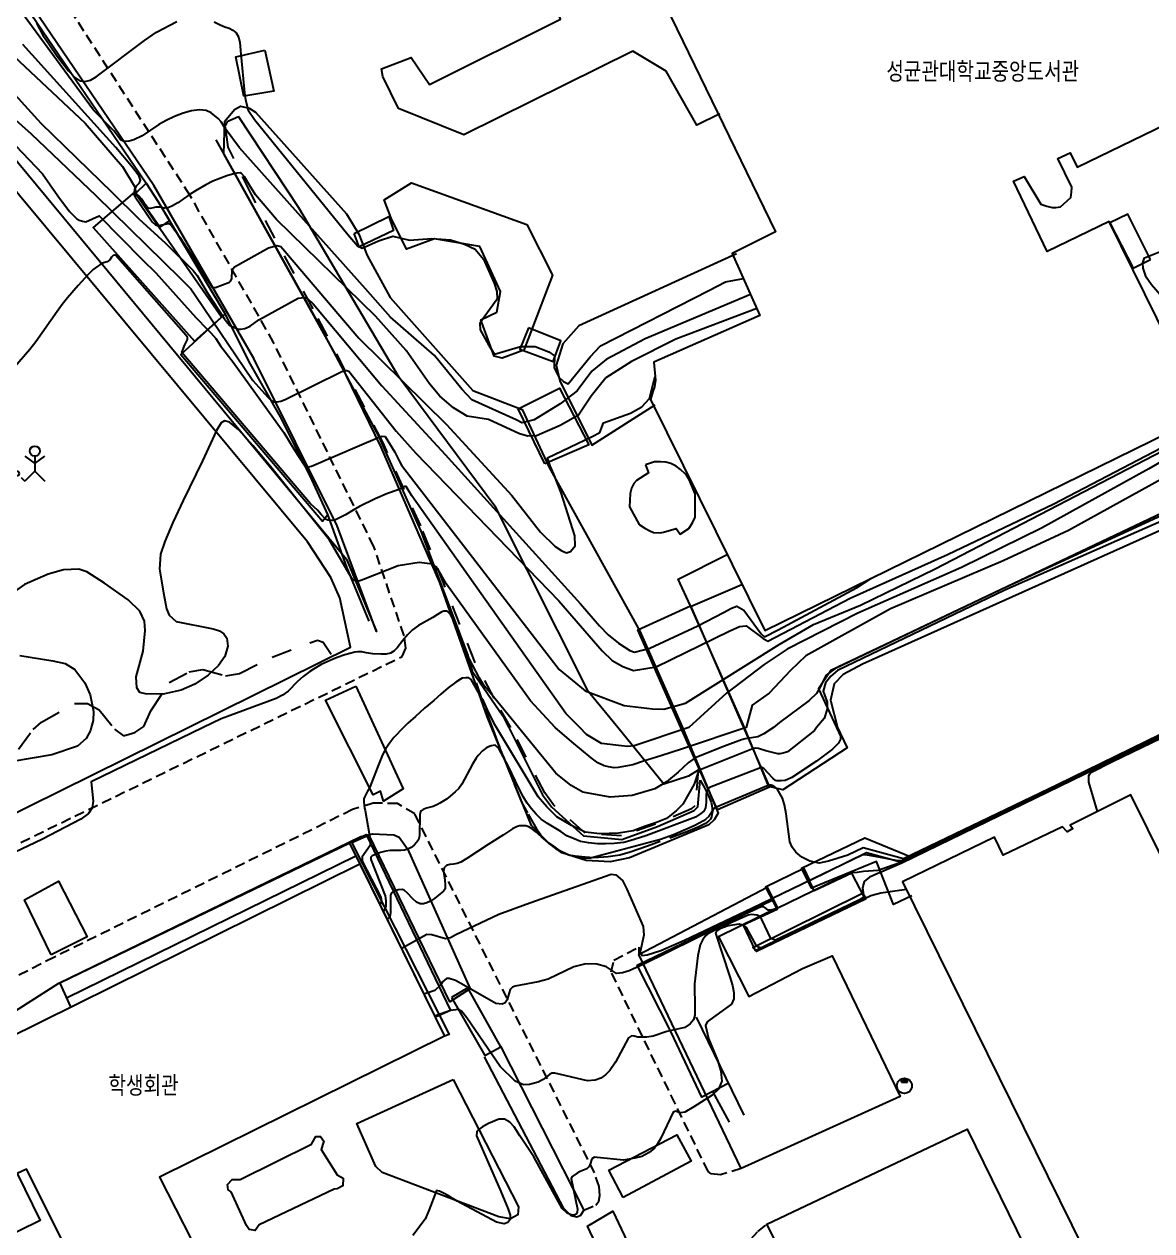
# Model space of a CAD drawing. Header units: feet. Extents: x 197796 to 199821, y 552499 to 555392.
# Drawn here: x 199391.4 to 199503.9, y 554198.2 to 554318.5 of the extents above; entities that cross this region are included whole.
import ezdxf

# ---------------------------------------------------------------- set-up
doc = ezdxf.new("R2010")
doc.units = ezdxf.units.FT
doc.header["$MEASUREMENT"] = 0
for name, pattern in [('ANYANG11', [1.5, 1, -0.5]), ('ANYANG3', [3, 2, -1]), ('ANYANG6', [4, 2, -2])]:
    doc.linetypes.add(name, pattern=pattern)
for name, color, linetype in [('AAA008', 7, 'CONTINUOUS'), ('AB130', 7, 'CONTINUOUS'), ('ABB001', 7, 'CONTINUOUS'), ('ADA085', 1, 'CONTINUOUS'), ('AE002', 1, 'ANYANG11'), ('AE130', 42, 'CONTINUOUS'), ('AE150', 7, 'CONTINUOUS'), ('AE300', 7, 'CONTINUOUS'), ('AZ070', 7, 'CONTINUOUS'), ('AZ071', 7, 'ANYANG6'), ('AZ080', 1, 'CONTINUOUS'), ('AZ0801', 7, 'CONTINUOUS'), ('AZ0803', 7, 'CONTINUOUS'), ('AZ081', 1, 'ANYANG3'), ('CAA001', 7, 'CONTINUOUS'), ('CAA002', 30, 'CONTINUOUS'), ('DZ001', 7, 'ANYANG6'), ('ZC002', 7, 'CONTINUOUS')]:
    doc.layers.add(name, color=color, linetype=linetype)
doc.styles.add('NGSW', font='ROMANS.shx', dxfattribs={"bigfont": 'NGSW.shx'})

# ---------------------------------------------------------------- blocks, each defined once
blk = doc.blocks.new('AE300')
at = {"layer": 'AE300'}
for points in [[(-0.3, 0.35), (-0.3, 0.55)], [(-0.3, 0.55), (0.3, 0.55)], [(-0.3, 0.35), (0.3, 0.35)], [(0.3, 0.35), (0.3, 0.55)]]:
    blk.add_lwpolyline(points, dxfattribs=at)
blk.add_circle((0, 0), 0.75, dxfattribs=at)
blk = doc.blocks.new('ABB001')
at = {"layer": 'ABB001'}
for points in [[(0, 0), (0, -1.5)], [(-1, 0), (0, -0.75), (1, 0)], [(-1.35, -2.15), (-1, -2.5)], [(0, -1.5), (-1, -2.5)], [(0, -1.5), (1, -2.5)]]:
    blk.add_lwpolyline(points, dxfattribs=at)
for centre, radius in [((0, 0.5), 0.5), ((-1.82, -1.75), 0.25)]:
    blk.add_circle(centre, radius, dxfattribs=at)

msp = doc.modelspace()

# ---------------------------------------------------------------- linework, layer by layer
at = {"layer": 'AAA008', "color": 255}
for points in [[(199451.33, 554328.77), (199466.36, 554297.83), (199462.03, 554295.66), (199464.8, 554289.5), (199454.23, 554284.85), (199454.39, 554283.05), (199454.27, 554282.36), (199454.13, 554281.9), (199453.88, 554281.1), (199465.27, 554258.07), (199509.13, 554279.57), (199499.61, 554298.86), (199493.44, 554295.88), (199490.07, 554302.89), (199491.13, 554303.34), (199492.8, 554300.58), (199493.4, 554300.38), (199493.95, 554300.26), (199494.31, 554300.27), (199494.75, 554300.31), (199495.8, 554301.25), (199495.85, 554301.79), (199495.89, 554302.28), (199494.5, 554305.15), (199495.72, 554305.72), (199496.42, 554304.28), (199521.77, 554316.57)], [(199505.17, 554234.83), (199501.78, 554241.7), (199495.73, 554238.67), (199495.99, 554238.33), (199495.43, 554238.01), (199494.98, 554238.5), (199489.05, 554235.67), (199488.18, 554237.45), (199479.02, 554233.02), (199510.36, 554169.46)], [(199424.9, 554234.81), (199433.33, 554217.61), (199404.94, 554203.57), (199409.74, 554194.13), (199399.36, 554189.03), (199391.66, 554204.36), (199390.73, 554203.92), (199393.04, 554199.24), (199386.57, 554196.08), (199378.97, 554212.08), (199424.9, 554234.81)]]:
    msp.add_lwpolyline(points, dxfattribs=at)
at = {"layer": 'AB130', "color": 255}
msp.add_lwpolyline([(199402.45, 554301.8), (199398.3, 554298.28), (199408.41, 554286.93), (199411.1, 554289.32)], close=True, dxfattribs=at)
at = {"layer": 'ADA085', "color": 255}
for points in [[(199460.8, 554309.6), (199458.51, 554308.46), (199455.46, 554313.84), (199452.11, 554315.84), (199435.28, 554307.49), (199428.77, 554310.13), (199427.2, 554313.32), (199427.07, 554314.1), (199430.01, 554315.23), (199431.86, 554312.52), (199444.92, 554319.04), (199443.38, 554323.21), (199444, 554323.68), (199451.03, 554323.57), (199453.36, 554324.61)], [(199383.84, 554313.16), (199423.57, 554265.19), (199426.55, 554257.97), (199422.66, 554268.52), (199414.35, 554285.19), (199404.38, 554302.46), (199391.29, 554321.7), (199385.07, 554324.28)], [(199462.45, 554295.65), (199446.73, 554288.46), (199445.14, 554286.67), (199444.48, 554284.55), (199444.84, 554282.99), (199448.04, 554276.56), (199454.34, 554280.58)], [(199472.48, 554248.52), (199473.5, 554246.39), (199467.08, 554242.2), (199465.69, 554242.51), (199463.13, 554248.7), (199457.86, 554260.52), (199456.64, 554263.2), (199461.52, 554265.65)], [(199479.95, 554231.62), (199478.13, 554230.75), (199476.41, 554235.04), (199469.94, 554232.37), (199468.94, 554234.36), (199475.25, 554237.4), (199479.79, 554235.54), (199506.18, 554248.45)], [(199389.36, 554219.38), (199394.89, 554222.89), (199425.01, 554237.52), (199426.17, 554237.81), (199428.31, 554237.69), (199428.81, 554237.47), (199429.65, 554236.3), (199435.89, 554222.35), (199433.89, 554221.06), (199425.83, 554237.66), (199424.09, 554236.91), (199433.81, 554217.79), (199433.34, 554217.62)], [(199438.92, 554216.62), (199447.25, 554200.28), (199446.88, 554199.7), (199446.53, 554199.56), (199445.99, 554199.72), (199445.24, 554200.44), (199437.34, 554215.56)]]:
    msp.add_lwpolyline(points, dxfattribs=at)
for points in [[(199364.61, 554264.2), (199372.27, 554246.36), (199375.23, 554236.21), (199376.97, 554234.31), (199377.16, 554233.94), (199378.22, 554233.96), (199379.01, 554234.16), (199423.98, 554256.42), (199422.9, 554261.34), (199422.01, 554263.37), (199419.7, 554266.91), (199380.6, 554313.88), (199350.35, 554295.66)], [(199422.94, 554284.76), (199411.36, 554305.61), (199411.46, 554308.86), (199412.4, 554310.02), (199413.01, 554310.35), (199413.88, 554310.17), (199414.49, 554309.76), (199423.59, 554299.64), (199424.79, 554297.61), (199425.65, 554295.47), (199427.94, 554291.27), (199436.18, 554282.02), (199441.1, 554280.11), (199443.76, 554274.39), (199452.81, 554258), (199457.04, 554248.46), (199460.63, 554239.85), (199460.25, 554239.19), (199459.71, 554238.71), (199451.79, 554235.4), (199449.86, 554235), (199447.48, 554235.15), (199445.06, 554235.89), (199443.79, 554236.85), (199442.02, 554238.64), (199437.61, 554249.51), (199432.88, 554262.87), (199427.02, 554276.36)], [(199441.56, 554298.57), (199444.12, 554293.5), (199441.26, 554286.02), (199439.09, 554285.22), (199438.29, 554285.45), (199436.96, 554289.07), (199438.55, 554289.83), (199438.93, 554291.88), (199436.88, 554296.36), (199432.35, 554297.13), (199429.56, 554296.12), (199428.03, 554299.18), (199427.34, 554301.03), (199430.06, 554302.71)], [(199469.05, 554224.38), (199472, 554225.63), (199478.77, 554211.61), (199462.94, 554204.44), (199452.71, 554225.78), (199465.52, 554232.48), (199466.54, 554230.41), (199460.65, 554227.53), (199463.7, 554221.58)], [(199475.4, 554231.33), (199464.44, 554226.08), (199464.1, 554226.47), (199475.02, 554231.87)], [(199434.21, 554213.31), (199440.73, 554200.61), (199440.65, 554199.8), (199439.93, 554199.42), (199438.77, 554199.6), (199427.12, 554204.02), (199426.51, 554204.63), (199424.61, 554208.9)], [(199475.12, 554179.68), (199465.47, 554198.86), (199485.47, 554208.36), (199494.5, 554189.9)], [(199412.09, 554202.1), (199411.76, 554202.31), (199411.72, 554202.84), (199412.17, 554203.34), (199412.98, 554203.34), (199420.07, 554206.86), (199420.51, 554207.62), (199420.97, 554207.63), (199421.32, 554207.16), (199421.05, 554206.33), (199422.63, 554203.8), (199423.23, 554203.47), (199423.22, 554202.71), (199422.64, 554202.41), (199422.34, 554202.37), (199414.87, 554198.8), (199414.47, 554198.24), (199413.86, 554198.34), (199413.59, 554198.74)]]:
    msp.add_lwpolyline(points, close=True, dxfattribs=at)
at = {"layer": 'AE002', "color": 255}
for points in [[(199333.86, 554274.94), (199337.44, 554272.21), (199338.41, 554270.82), (199342.18, 554264.22), (199343.69, 554260.05), (199345.7, 554250.7), (199349.76, 554225.85), (199351.85, 554215.28), (199353.99, 554210.95), (199356.11, 554208.8), (199359.65, 554209.01), (199360.76, 554209.5), (199361.9, 554210.43), (199373.62, 554225.31), (199376.28, 554229.7), (199429.11, 554255.47), (199429.48, 554256.32), (199429.32, 554257.55), (199426.29, 554266.46), (199416.31, 554286.8), (199407.97, 554301.48), (199394.52, 554322.29)], [(199447.25, 554200.28), (199448.44, 554200.77), (199448.72, 554201.17), (199448.84, 554201.74), (199448.76, 554202.62), (199448.31, 554203.98), (199430.38, 554239.79), (199428.66, 554240.82), (199426.25, 554240.86), (199424.16, 554240.21), (199394.46, 554225.51), (199382.34, 554219.32), (199377.58, 554215.69), (199373.98, 554211.15), (199373.69, 554210.05), (199374.26, 554207.97)], [(199462.94, 554204.44), (199460.87, 554203.78), (199459.95, 554203.89), (199459.64, 554204.11), (199449.96, 554224.03), (199450.23, 554225.19), (199452.72, 554226.49), (199452.71, 554225.78)], [(199475.12, 554179.68), (199473.6, 554179.15), (199472.53, 554179.18), (199472.11, 554179.44), (199463.62, 554196.48), (199463.88, 554197.38), (199464.6, 554198.14), (199465.47, 554198.86)]]:
    msp.add_lwpolyline(points, dxfattribs=at)
at = {"layer": 'AE130', "color": 255}
for points in [[(199415.43, 554315.94), (199416.33, 554311.87), (199413.34, 554311.37), (199412.54, 554315.27)], [(199424.52, 554252.51), (199429.22, 554242.27), (199427.28, 554241.06), (199426.95, 554242.04), (199426.22, 554241.7), (199421.49, 554251.14)], [(199394.12, 554225.73), (199391.47, 554231.21), (199394.86, 554233.07), (199397.73, 554227.52)], [(199451.17, 554201.52), (199449.73, 554204.27), (199456.5, 554207.78), (199457.94, 554205.14)], [(199455.02, 554189.84), (199452.4, 554188.53), (199447.6, 554198.66), (199450.12, 554200.17)]]:
    msp.add_lwpolyline(points, close=True, dxfattribs=at)
at = {"layer": 'AE150', "color": 255}
for points in [[(199404.95, 554298.29), (199402.58, 554301.69), (199403.59, 554302.67), (199404.78, 554300.9), (199405.93, 554298.96)], [(199424.33, 554297.67), (199427.78, 554299.35), (199428.27, 554297.96), (199424.84, 554296.33)], [(199503.73, 554295.06), (199501.47, 554299.6), (199499.69, 554298.73), (199502, 554294.21)], [(199441.72, 554288.26), (199440.86, 554286.12), (199444.17, 554284.91), (199444.93, 554286.95)], [(199443.34, 554274.71), (199440.7, 554280.19), (199444.82, 554282.23), (199447.75, 554276.58)], [(199456.92, 554248.39), (199452.61, 554258.14), (199457.86, 554260.52), (199463.15, 554248.39), (199465.74, 554242.45), (199460.55, 554240.19)], [(199423.86, 554236.95), (199425.54, 554237.72), (199433.93, 554220.17), (199432.46, 554219.52)], [(199475.21, 554231.46), (199473.97, 554233.89), (199470.21, 554232.11), (199469.18, 554234.33), (199465.36, 554232.47), (199466.5, 554230.24), (199463.13, 554228.68), (199464.33, 554226.16)], [(199434.05, 554221.47), (199437.38, 554215.68), (199438.96, 554216.55), (199435.68, 554222.45)]]:
    msp.add_lwpolyline(points, close=True, dxfattribs=at)
at = {"layer": 'AZ070', "color": 255}
msp.add_lwpolyline([(199458.65, 554244.14), (199457.66, 554243.55), (199455.2, 554242.76), (199450.63, 554248.39), (199447.72, 554251.97), (199438.46, 554270.34), (199428.82, 554283.31), (199418.82, 554300.22), (199412.8, 554309.34)], dxfattribs=at)
at = {"layer": 'AZ071', "color": 255}
msp.add_lwpolyline([(199458.65, 554244.14), (199458.31, 554240.6), (199457.99, 554240.28), (199454.37, 554238.76), (199451.01, 554237.59), (199447.36, 554237.86), (199444.22, 554240.68), (199443.34, 554241.88), (199439.96, 554248.39), (199438.29, 554251.32), (199436.36, 554254.95), (199430.99, 554268.5), (199427.22, 554276.79), (199420.25, 554290.16), (199414.09, 554301.54), (199411.76, 554306.29), (199411.49, 554308.34), (199411.73, 554308.87), (199412.8, 554309.34)], dxfattribs=at)
at = {"layer": 'AZ080', "color": 255}
msp.add_lwpolyline([(199410.54, 554307), (199420.9, 554288.44), (199426.79, 554277.39), (199431, 554267.97), (199435.64, 554255.69), (199436.12, 554254.03), (199439.15, 554249.57), (199439.75, 554248.39), (199443.13, 554241.69), (199444.02, 554240.48), (199447.22, 554237.6), (199451.04, 554237.23), (199454.6, 554238.52), (199458.25, 554240.13), (199458.59, 554240.49), (199458.83, 554243.14)], dxfattribs=at)
at = {"layer": 'AZ0801', "color": 255}
for points in [[(199387.91, 554319.42), (199391.07, 554321.14), (199403.59, 554302.67), (199402.58, 554301.69), (199404.95, 554298.29)], [(199404.78, 554300.9), (199411.4, 554289.75), (199413.85, 554284.88), (199416.97, 554279.37), (199420.11, 554273.07), (199421.67, 554269.65), (199423.57, 554264.4), (199425.8, 554259.02)], [(199411.46, 554289.63), (199407.07, 554285.6), (199421.19, 554268.97), (199421.68, 554269.62)], [(199453.38, 554274.59), (199453.67, 554273.81), (199452.49, 554273.04), (199452.21, 554272.73), (199452, 554272.26), (199451.87, 554271.75), (199451.78, 554270.41), (199452.77, 554268.65), (199453.32, 554268.29), (199453.81, 554268.02), (199454.19, 554267.85), (199454.85, 554267.82), (199455.19, 554267.89), (199456.46, 554268.24), (199456.84, 554267.67), (199457.72, 554268.24), (199458.08, 554268.8), (199458.33, 554269.38), (199458.35, 554271.7), (199457.74, 554273.15), (199457.52, 554273.49), (199457.37, 554273.67), (199456.89, 554274.14), (199456.43, 554274.47), (199455.9, 554274.72), (199455.43, 554274.85), (199454.89, 554274.88), (199454.3, 554274.88), (199453.38, 554274.59)], [(199508.99, 554266.21), (199506.26, 554270.43), (199471.86, 554254.09), (199470.62, 554252.27), (199472.43, 554248.39), (199472.85, 554247.48)], [(199457.88, 554260.47), (199463, 554262.66)], [(199469.18, 554234.33), (199469.73, 554233.15), (199475.41, 554235.95), (199478.8, 554234.99), (199503.52, 554246.87), (199506.58, 554248.39), (199524.36, 554257.13), (199529.43, 554259.6), (199537.8, 554263.15)], [(199461.69, 554212.94), (199458.99, 554211.54), (199455.93, 554218.02), (199452.56, 554224.69), (199466.01, 554231.2)], [(199463.24, 554209.75), (199458.48, 554219.51)], [(199461.76, 554209.04), (199460.09, 554212.11)]]:
    msp.add_lwpolyline(points, dxfattribs=at)
at = {"layer": 'AZ0803', "color": 255}
for points in [[(199423.9, 554236.87), (199394.99, 554222.92), (199396.05, 554220.54)], [(199395.65, 554221.45), (199424.52, 554235.62)]]:
    msp.add_lwpolyline(points, dxfattribs=at)
at = {"layer": 'AZ081', "color": 255}
msp.add_lwpolyline([(199458.83, 554243.14), (199459.24, 554242.45), (199459.67, 554241.6), (199459.94, 554240.95), (199460.01, 554240.61), (199460.06, 554240), (199460.01, 554239.71), (199459.96, 554239.47), (199459.82, 554239.23), (199459.67, 554239.06), (199459.38, 554238.84), (199458.72, 554238.51), (199457.68, 554238.06), (199453.6, 554236.56), (199451.86, 554235.98), (199450.84, 554235.68), (199449.67, 554235.49), (199448.24, 554235.42), (199447.37, 554235.47), (199446.39, 554235.56), (199445.74, 554235.66), (199445.15, 554235.9), (199444.24, 554236.56), (199443.63, 554236.99), (199442.95, 554237.65), (199442.71, 554238), (199441.66, 554239.88), (199441.08, 554240.9), (199438.74, 554246.77), (199438.14, 554248.39), (199437.18, 554250.97), (199436.12, 554254.03)], dxfattribs=at)
at = {"layer": 'CAA001', "color": 255}
for points, elevation in [([(199390.41, 554315.36), (199397.52, 554308.67), (199401.25, 554304.36), (199402.41, 554302.41), (199402.47, 554302.24), (199402.38, 554301.55), (199402.49, 554301.31), (199404.21, 554298.83), (199404.52, 554298.52), (199404.72, 554298.47), (199404.87, 554298.47), (199405.84, 554298.66), (199406.02, 554298.61), (199406.95, 554297.3), (199410.19, 554292.31), (199410.5, 554292.27), (199411.92, 554292.82), (199412.02, 554292.92), (199412.13, 554293.14), (199412.19, 554294.05), (199412.42, 554294.35), (199415.81, 554296.24), (199416.63, 554296.46), (199417.04, 554296.38), (199424.82, 554287.24), (199433.54, 554278.61), (199440.07, 554271.53), (199442.93, 554267.87), (199444.38, 554266.46), (199445.05, 554266.01), (199445.5, 554265.83), (199445.92, 554265.95), (199446.36, 554266.52), (199446.34, 554267.53), (199444.97, 554271.81), (199444.25, 554273.67), (199443.89, 554274.49), (199443.71, 554274.99), (199443.63, 554275.31), (199448.08, 554277.43), (199448.83, 554277.83), (199449.21, 554278.77), (199451.89, 554279.75), (199453.02, 554280.37), (199453.77, 554281.22), (199454.25, 554283.08), (199454.36, 554283.36)], 70), ([(199508.02, 554274.93), (199495.56, 554268.05), (199489.04, 554265.03), (199477.83, 554260.22), (199469.38, 554255.56), (199467.84, 554254.1), (199465.72, 554251.83), (199464.02, 554250.63), (199463.41, 554248.39), (199457.09, 554246.29), (199454.91, 554245.57), (199453.19, 554245.04), (199452.12, 554244.69), (199450.65, 554244.4), (199450.26, 554244.38), (199449.7, 554244.47), (199449.26, 554244.57), (199448.65, 554244.89), (199447.96, 554245.38), (199446.03, 554246.97), (199444.39, 554248.39), (199441.93, 554251.06), (199433.54, 554262.68), (199433.01, 554263.63), (199432.5, 554264.41), (199432.16, 554264.68), (199430.83, 554264.87), (199428.74, 554264.53), (199425.27, 554263.17), (199424.64, 554262.93), (199424.18, 554263.17), (199421.87, 554267.07), (199415.99, 554274.42), (199414.25, 554276.52), (199412.83, 554278.1), (199411.9, 554278.85), (199411.4, 554278.98), (199411.08, 554278.78), (199410.6, 554278.01), (199409.23, 554274.99), (199407.28, 554271.05), (199406.27, 554268.83), (199405.47, 554266.94), (199405.04, 554265.69), (199404.94, 554264.18), (199405.32, 554261.84), (199405.64, 554260.24), (199405.91, 554259.59), (199406.58, 554258.96), (199410.29, 554258.25), (199410.92, 554258.04), (199411.36, 554257.73), (199411.64, 554257.3), (199411.75, 554256.51), (199411.43, 554255.48), (199410.82, 554254.6), (199409.77, 554253.62), (199408.45, 554252.74), (199407.09, 554252.12), (199405.3, 554251.74), (199403.52, 554251.77), (199402.98, 554251.89), (199402.67, 554252.35), (199402.61, 554253.44), (199403.31, 554256.01), (199403.5, 554258.08), (199403.45, 554259), (199402.98, 554260.01), (199401.79, 554261.12), (199399.44, 554262.8), (199397.69, 554263.94), (199396.9, 554264.2), (199395.35, 554264.11), (199393.82, 554263.71), (199391.46, 554262.65), (199390.46, 554261.98)], 65), ([(199391.01, 554255.59), (199394.29, 554255.05), (199395.52, 554254.77), (199396.48, 554254.19), (199397.48, 554252.87), (199398, 554251.67), (199398.35, 554250), (199398.31, 554249.1), (199398.12, 554248.39), (199398.05, 554248.11), (199397.63, 554247.29), (199396.75, 554246.53), (199394.19, 554245.69), (199390.28, 554245.01)], 65), ([(199429.04, 554226.36), (199431.59, 554227.79), (199432.08, 554227.76), (199433.46, 554227.35), (199433.95, 554227.47), (199434.49, 554227.76), (199438.75, 554229.78), (199441.84, 554230.93), (199449.98, 554233.77), (199450.42, 554233.71), (199451.08, 554233.13), (199451.52, 554232.29), (199453.14, 554228.55), (199453.23, 554227.69), (199452.85, 554226.02), (199453.02, 554225.68), (199453.57, 554225.72), (199454.9, 554226.18), (199457.29, 554227.21), (199463.98, 554230.38), (199475.05, 554235.73), (199475.49, 554235.69), (199476.62, 554235.49), (199478.51, 554235.13), (199478.91, 554235.13), (199479.24, 554235.23), (199506.5, 554248.39)], 60)]:
    msp.add_lwpolyline(points, dxfattribs=dict(at, elevation=elevation))
at = {"layer": 'CAA002', "color": 255}
for points, elevation in [([(199463.86, 554291.58), (199453.37, 554287.17), (199449.46, 554285.1), (199448.03, 554283.95), (199446.57, 554281.99), (199444.89, 554280.67), (199442.28, 554279.08), (199441.06, 554278.77), (199440.5, 554279.09), (199436.06, 554281.07), (199435.08, 554282.14), (199432.34, 554285.51), (199427.97, 554289.31), (199425.46, 554292.16), (199412.89, 554306.2), (199411.49, 554308.14), (199411.07, 554308.81), (199410.77, 554309.12), (199410.08, 554309.71), (199409.58, 554309.94), (199408.91, 554309.99), (199408.13, 554309.9), (199407.29, 554309.68), (199406.43, 554309.35), (199405.61, 554308.95), (199404.86, 554308.52), (199403.2, 554307.4), (199402.37, 554307), (199401.89, 554306.87), (199401.67, 554306.84), (199401.31, 554306.86), (199401.05, 554307.01), (199400.92, 554307.2), (199400.39, 554307.89), (199398.35, 554309.95), (199390.96, 554320)], 72), ([(199392.66, 554318.64), (199393.31, 554317.45), (199393.95, 554316.48), (199394.71, 554315.34), (199395.87, 554313.88), (199396.49, 554313.23), (199397, 554312.89), (199397.5, 554312.81), (199398.04, 554312.97), (199398.62, 554313.29), (199403.43, 554316.92), (199404.63, 554317.75), (199406.67, 554318.81)], 73), ([(199410.39, 554318.76), (199410.97, 554318.49), (199411.46, 554318.28), (199411.89, 554318.13), (199412.25, 554317.94), (199412.56, 554317.67), (199412.8, 554317.27), (199412.95, 554316.71), (199413.04, 554315.54), (199413.41, 554311.68), (199413.52, 554311), (199413.78, 554309.95), (199414.41, 554309.03), (199423.71, 554297.56), (199424.72, 554296.4), (199425.14, 554296.21), (199426.75, 554296.93), (199428.19, 554297.39), (199429.85, 554297), (199432.08, 554297.16), (199433.93, 554297.02), (199435.35, 554296.6), (199436.39, 554296.12), (199437.24, 554295.11), (199438.29, 554292.7), (199438.55, 554291.87), (199438.59, 554291.12), (199437.21, 554289.19), (199436.86, 554288.69), (199436.91, 554288.06), (199437.72, 554286.56), (199438.32, 554285.63), (199440.91, 554286.41), (199442.37, 554286.4), (199443.74, 554285.88), (199444.32, 554285.48), (199444.27, 554284.29), (199444.75, 554283.35), (199445.22, 554282.92), (199445.68, 554282.66), (199447.88, 554285.37), (199448.91, 554286.47), (199459.7, 554291.99), (199461.36, 554292.83), (199463.15, 554293.17)], 73), ([(199464.49, 554290.19), (199456.4, 554287.14), (199451.98, 554284.9), (199449.43, 554283.27), (199447.96, 554281.45), (199446.72, 554279.56), (199444.89, 554278.52), (199442.53, 554277.48), (199441.65, 554277.46), (199440.83, 554277.7), (199437.73, 554279.12), (199435.61, 554279.44), (199434.26, 554280.28), (199432.87, 554281.44), (199431.84, 554282.67), (199429.52, 554285.99), (199426.47, 554289.42), (199416.58, 554299.06), (199414.5, 554301.51), (199413.9, 554302.49), (199413.4, 554303.33), (199413.11, 554303.65), (199412.97, 554303.71), (199412.64, 554303.68), (199412.2, 554303.59), (199411.63, 554303.42), (199410.25, 554302.87), (199409.54, 554302.52), (199408.51, 554301.93), (199407.9, 554301.52), (199406.75, 554300.73), (199406.23, 554300.43), (199405.81, 554300.22), (199405.49, 554300.18), (199405.37, 554300.2), (199405, 554300.29), (199404.57, 554300.29), (199404.3, 554300.23), (199403.99, 554300.16), (199403.83, 554300.19), (199403.72, 554300.25), (199403.5, 554300.55), (199403.14, 554301.12), (199402.88, 554301.41), (199402.65, 554301.59), (199402.59, 554301.72), (199402.56, 554301.87), (199402.55, 554302.18), (199402.63, 554302.42), (199402.67, 554302.45), (199402.95, 554302.73), (199403.02, 554303), (199402.89, 554303.39), (199402.15, 554304.37), (199400.56, 554306.24), (199391.31, 554316.52)], 71), ([(199390.49, 554311.54), (199393.1, 554308.68), (199400.21, 554301.76), (199402.88, 554299.14), (199405.54, 554296.69), (199408.29, 554293.99), (199408.69, 554293.48), (199409.68, 554291.78), (199411.38, 554289.2), (199411.75, 554288.71), (199411.92, 554288.53), (199412.46, 554288.25), (199412.8, 554288.14), (199413, 554288.12), (199413.44, 554288.19), (199413.96, 554288.44), (199414.85, 554289.06), (199418.75, 554291.22), (199419.36, 554291.28), (199419.67, 554291.2), (199420.24, 554290.64), (199427.1, 554282.49), (199433.42, 554275.64), (199446.91, 554260.74), (199448.79, 554258.55), (199449.66, 554257.66), (199450.68, 554256.82), (199451.82, 554256.07), (199452.3, 554255.91), (199453.82, 554256.3), (199458.62, 554258.54), (199461.16, 554259.87), (199461.96, 554260.29), (199462.48, 554260.49), (199463.2, 554260.12), (199464.91, 554257.74), (199465.24, 554257.43), (199466.6, 554258.15), (199474.43, 554262.33), (199475.84, 554263.26)], 69), ([(199389.01, 554310.37), (199392.15, 554307.62), (199398.58, 554301.47), (199407, 554293.22), (199408.04, 554292.16), (199408.48, 554291.53), (199414.24, 554283.02), (199415.74, 554281.36), (199416.01, 554281.09), (199416.28, 554280.89), (199416.67, 554280.87), (199417.04, 554280.94), (199417.45, 554281.1), (199423.11, 554283.92), (199423.57, 554284), (199423.81, 554283.95), (199428.52, 554277.95), (199430.5, 554275.77), (199444.73, 554261.02), (199449.07, 554256.05), (199450.05, 554255.1), (199451.14, 554254.47), (199452.2, 554254.08), (199454.46, 554254.45), (199461.74, 554258), (199462.77, 554258.46), (199463.43, 554258.54), (199465.11, 554257.27), (199465.59, 554257.01), (199473.81, 554261.29), (199483.49, 554265.65), (199494.11, 554270.71), (199505.5, 554276.66)], 68), ([(199388.53, 554308.54), (199393.26, 554303.63), (199394.8, 554301.43), (199395.96, 554299.85), (199396.68, 554299.14), (199396.91, 554299.01), (199397.25, 554298.89), (199397.58, 554298.84), (199398.93, 554299.43), (199403.19, 554295.09), (199404.58, 554293.75), (199408.55, 554289.28), (199409.68, 554288.13), (199410.05, 554287.75), (199410.53, 554287.19), (199411.02, 554286.46), (199412.28, 554284.82), (199417.34, 554277.83), (199418.35, 554276.11), (199419.37, 554274.6), (199419.53, 554274.43), (199419.79, 554274.41), (199420.1, 554274.48), (199424.86, 554276.53), (199426.66, 554277.28), (199427.13, 554277.44), (199427.43, 554277.41), (199428.39, 554275.86), (199428.84, 554275), (199429.07, 554274.57), (199444.79, 554254.2), (199447.38, 554252.07), (199451.27, 554250.61), (199454.09, 554250.25), (199455.21, 554250.22), (199457.37, 554250.82), (199466.73, 554256.69), (199470.15, 554258.69), (199474.83, 554260.61), (199482.28, 554264.22), (199504.93, 554276)], 67), ([(199505.36, 554290.78), (199503.84, 554292.56), (199503.3, 554293.31), (199503.02, 554294.22), (199502.96, 554294.75), (199503.13, 554295.23), (199505.98, 554296.38)], 68), ([(199506.58, 554275.92), (199503.58, 554274.2), (199492.88, 554268.28), (199484.91, 554264.35), (199474.55, 554259.79), (199467.51, 554256.2), (199465.21, 554254.69), (199461.48, 554251.83), (199457.72, 554248.39), (199452.26, 554246.56), (199451.61, 554246.5), (199451.01, 554246.56), (199449, 554246.81), (199447.49, 554247.72), (199446.83, 554248.39), (199445.44, 554249.8), (199430.08, 554271.49), (199429.74, 554272.09), (199429.54, 554272.43), (199429.38, 554272.45), (199429.14, 554272.3), (199428.72, 554272.09), (199427.66, 554271.74), (199426.43, 554271.2), (199424.86, 554270.44), (199424.24, 554270.06), (199423.48, 554269.61), (199422.48, 554269.1), (199422.14, 554269.06), (199421.71, 554269.08), (199421.47, 554269.18), (199421.06, 554269.66), (199420.67, 554270.07), (199420, 554270.71), (199407.15, 554285.81), (199407.46, 554286.57), (199407.73, 554287.1), (199407.72, 554287.3), (199407.59, 554287.48), (199400.55, 554295.49), (199400.44, 554295.5), (199400.31, 554295.48), (199400.16, 554295.29), (199399.97, 554295.05), (199399.7, 554294.84), (199399.36, 554294.73), (199398.98, 554294.55), (199398.77, 554294.42), (199398.31, 554294.06), (199397.81, 554293.59), (199396.83, 554292.47), (199395.76, 554291.26), (199395.22, 554290.6), (199394.71, 554289.89), (199392.6, 554286.85), (199391.99, 554286.09), (199389.02, 554282.69)], 66), ([(199507.84, 554270.9), (199488.93, 554262.2), (199472.25, 554254.25), (199471.39, 554253.62), (199470.72, 554252.33), (199470.43, 554251.8), (199469.71, 554251.08), (199466.76, 554248.91), (199466.15, 554248.39), (199465.18, 554247.78), (199464.59, 554247.47), (199463.34, 554247.27), (199462.96, 554247.16), (199461.28, 554246.55), (199458.34, 554245.38), (199457.64, 554244.88), (199456.66, 554243.96), (199455.47, 554242.99), (199454.33, 554242.28), (199452.05, 554241.62), (199449.88, 554241.47), (199447.15, 554241.97), (199445.98, 554242.63), (199444.46, 554243.86), (199440.74, 554248.39), (199437.93, 554251.81), (199437.31, 554252.56), (199436.84, 554253.33), (199435.44, 554255.97), (199435.07, 554256.83), (199434.5, 554258.41), (199434.25, 554259.12), (199433.93, 554259.67), (199433.6, 554260.01), (199433.27, 554260.02), (199433.08, 554259.93), (199432.66, 554259.67), (199432.17, 554259.38), (199430.74, 554258.56), (199430.17, 554258.13), (199429.65, 554257.64), (199429.2, 554257.09), (199428.62, 554256.35), (199428.29, 554256.03), (199427.97, 554255.83), (199427.54, 554255.71), (199427.01, 554255.71), (199426.2, 554255.74), (199425.52, 554255.86), (199425.11, 554255.94), (199424.66, 554255.94), (199424.4, 554255.91), (199423.41, 554255.66), (199422.65, 554255.39), (199422.26, 554255.23), (199421.04, 554254.67), (199420.27, 554254.22), (199419.91, 554253.98), (199419.25, 554253.48), (199418.7, 554252.98), (199417.75, 554252.03), (199417.21, 554251.63), (199416.57, 554251.3), (199411.09, 554249.27), (199409.27, 554248.39), (199398.11, 554242.98), (199398.31, 554241.05), (199398.21, 554240.38), (199397.86, 554239.83), (199397.07, 554239.26), (199393.2, 554237.22), (199384.55, 554233.15)], 64), ([(199505.95, 554269.48), (199489.22, 554262.1), (199472.54, 554254.1), (199471.87, 554253.53), (199471.34, 554252.86), (199471.1, 554252.04), (199471.49, 554250.94), (199471.49, 554250.22), (199471.2, 554249.31), (199470.43, 554248.39), (199470.25, 554248.11), (199467.53, 554245.99), (199467.12, 554245.84), (199466.77, 554245.77), (199466.57, 554245.77), (199466.05, 554245.9), (199465.38, 554246.08), (199464.67, 554246.31), (199464.34, 554246.34), (199463.98, 554246.25), (199458.84, 554244.19), (199458.74, 554244.09), (199458.61, 554243.85), (199458.24, 554242.74), (199457.1, 554240.75), (199456.44, 554240.09), (199455.47, 554239.33), (199454.49, 554238.92), (199453.3, 554238.52), (199452.16, 554238.11), (199450.69, 554237.85), (199448.84, 554237.8), (199447.38, 554237.96), (199446.02, 554238.62), (199444.55, 554239.5), (199443.54, 554240.48), (199442.69, 554241.49), (199438.53, 554248.39), (199438.36, 554248.66), (199437.62, 554250.16), (199437.22, 554251.06), (199437.08, 554251.31), (199436.44, 554252.42), (199436.01, 554253.19), (199435.78, 554253.35), (199435.48, 554253.37), (199435.12, 554253.33), (199434.93, 554253.23), (199434.47, 554252.94), (199433.7, 554252.37), (199432.98, 554251.72), (199432.28, 554251.08), (199431.34, 554250.34), (199430.44, 554249.51), (199429.7, 554248.85), (199429.25, 554248.39), (199428.3, 554247.41), (199427.88, 554246.88), (199427.51, 554246.3), (199427.17, 554245.68), (199426.62, 554244.36), (199425.89, 554242.45), (199425.64, 554241.98), (199425.36, 554241.45), (199425.31, 554241.29), (199425.31, 554240.9), (199425.33, 554240.76), (199425.35, 554240.64), (199425.38, 554240.35), (199425.42, 554240.13), (199425.97, 554237.07), (199425.93, 554236.63), (199425.15, 554235.51), (199425.15, 554235.08), (199427, 554231.49), (199427.06, 554231.1), (199426.91, 554230.69)], 63), ([(199505.89, 554268.58), (199475.03, 554254.71), (199473.08, 554253.7), (199472.2, 554252.76), (199471.82, 554251.13), (199472.52, 554248.39), (199472.81, 554247.72), (199472.84, 554247.47), (199472.82, 554247.25), (199472.62, 554246.84), (199472.02, 554246.24), (199470.45, 554245.03), (199467.98, 554243.43), (199467.55, 554243.21), (199467.32, 554243.13), (199466.92, 554243.08), (199466.62, 554243.08), (199466.49, 554243.08), (199466.34, 554243.13), (199466.07, 554243.34), (199465.2, 554244.32), (199464.97, 554244.4), (199464.86, 554244.38), (199459.78, 554242.43), (199459.63, 554242.32), (199459.54, 554242.15), (199459.44, 554241.77), (199459.42, 554240.96), (199459.37, 554240.39), (199459.2, 554240.07), (199458.91, 554239.82), (199458.38, 554239.46), (199453.42, 554237.61), (199451.82, 554237.1), (199451.22, 554236.95), (199450.25, 554236.83), (199449.41, 554236.79), (199448.61, 554236.81), (199447.69, 554236.91), (199446.91, 554237.05), (199446.27, 554237.3), (199445.55, 554237.61), (199444.93, 554238.02), (199443.62, 554238.83), (199442.99, 554239.27), (199442.5, 554239.76), (199442.01, 554240.3), (199441.58, 554240.86), (199441.21, 554241.46), (199440.75, 554242.36), (199439.72, 554244.5), (199439.48, 554244.96), (199438.74, 554246.36), (199438.4, 554246.63), (199438, 554246.59), (199437.56, 554246.4), (199437.13, 554246.09), (199436.71, 554245.62), (199436.52, 554245.35), (199436.15, 554244.76), (199435.08, 554242.75), (199434.76, 554242.32), (199434.42, 554241.99), (199433.92, 554241.55), (199433.53, 554241.26), (199432.89, 554240.85), (199432.66, 554240.73), (199432.2, 554240.54), (199431.56, 554240.35), (199431.23, 554240.23), (199431.01, 554240.08), (199430.94, 554239.98), (199430.88, 554239.74), (199430.84, 554237.61), (199430.8, 554237.33), (199430.74, 554237.2), (199430.57, 554236.93), (199430.33, 554236.66), (199430.01, 554236.44), (199429.68, 554236.26), (199429.35, 554236.16), (199428.99, 554236.15), (199427.94, 554236.15), (199427.48, 554236.07), (199426.95, 554235.93), (199426.13, 554235.62), (199426, 554235.46), (199425.99, 554235.23), (199427.44, 554231.61), (199427.5, 554231.11), (199427.5, 554230.58), (199427.4, 554230.27), (199427.24, 554230.01)], 62), ([(199506.38, 554248.39), (199479.11, 554235.31), (199475.08, 554236.4), (199473.57, 554235.67), (199471.62, 554235.07), (199470.69, 554234.89), (199469.77, 554235.06), (199468.97, 554235.48), (199468.37, 554235.96), (199468, 554236.47), (199467.78, 554236.99), (199467.4, 554239.78), (199467.25, 554240.69), (199467.05, 554241.34), (199466.52, 554242.28), (199466.18, 554242.56), (199465.91, 554242.64), (199465.73, 554242.64), (199465.45, 554242.56), (199460.29, 554240.39), (199460.09, 554240.17), (199459.91, 554239.82), (199459.7, 554239.54), (199459.4, 554239.25), (199459.16, 554239.09), (199458.73, 554238.87), (199458.32, 554238.62), (199457.63, 554238.32), (199456.19, 554237.69), (199454.89, 554237.22), (199447.91, 554235.38), (199447.19, 554235.38), (199445.83, 554235.65), (199444.6, 554236.21), (199443.7, 554236.89), (199443.03, 554237.49), (199442.44, 554238), (199442.1, 554238.31), (199441.77, 554238.51), (199441.44, 554238.61), (199440.83, 554238.61), (199440.51, 554238.51), (199440.13, 554238.29), (199439.24, 554237.69), (199437.69, 554236.73), (199435.56, 554235.35), (199434.97, 554234.97), (199434.6, 554234.84), (199434.24, 554234.79), (199433.87, 554234.75), (199433.55, 554234.65), (199433.31, 554234.4), (199433.26, 554234.03), (199433.3, 554233.6), (199433.37, 554233.19), (199433.42, 554232.72), (199433.4, 554232.33), (199433.24, 554232.09), (199432.93, 554231.81), (199432.34, 554231.36), (199431.95, 554231.09), (199431.59, 554230.91), (199431.26, 554230.81), (199430.92, 554230.83), (199430.55, 554230.98), (199430.2, 554231.33), (199429.67, 554231.89), (199429.31, 554232.19), (199429.11, 554232.25), (199428.71, 554232.22), (199428.29, 554232.07), (199428.23, 554232.05), (199428.05, 554231.92), (199427.96, 554231.67), (199427.97, 554229.93), (199427.9, 554229.52), (199427.62, 554229.25)], 61), ([(199506.67, 554248.39), (199494.51, 554242.45), (199478.64, 554234.86), (199476.57, 554234.14), (199475.13, 554234.03), (199474.5, 554233.95), (199473.99, 554233.9), (199473.62, 554233.8), (199466.51, 554230.34), (199465.87, 554230.18), (199465.62, 554230.2), (199465.41, 554230.36), (199465.19, 554230.52), (199464.91, 554230.52), (199463.34, 554229.79), (199453.14, 554224.76), (199451.76, 554224.15), (199451.08, 554223.94), (199450.49, 554223.88), (199449.49, 554224.55), (199448.54, 554224.81), (199447.45, 554224.84), (199446.25, 554224.55), (199443.69, 554223.3), (199442.67, 554223.04), (199440.38, 554222.62), (199440.13, 554222.51), (199439.89, 554222.26), (199439.68, 554221.6), (199439.58, 554221.23), (199439.39, 554220.96), (199439.11, 554220.82), (199438.48, 554220.89), (199435.26, 554222.71), (199434.43, 554223.16), (199433.81, 554223.36), (199433.55, 554223.38), (199433.16, 554223.04), (199432.95, 554222.72), (199432.39, 554222.19), (199431.28, 554221.8)], 59), ([(199506.84, 554248.42), (199478.95, 554234.87), (199475.73, 554233.49), (199475.18, 554233.03), (199475.04, 554232.43), (199475.15, 554231.48), (199474.78, 554231.24), (199468.94, 554228.42), (199466.36, 554227.19), (199466.04, 554227.28), (199465.88, 554227.37), (199464.98, 554229.27), (199464.73, 554229.59), (199464.52, 554229.68), (199464.23, 554229.73), (199463.93, 554229.75), (199463.63, 554229.7), (199460.63, 554228.36), (199459.87, 554227.95), (199459.59, 554227.81), (199459.38, 554227.63), (199459.07, 554227.2), (199458.84, 554226.73), (199458.6, 554225.65), (199458.27, 554222.83), (199458.3, 554220.42), (199458.31, 554219.7), (199458.18, 554219.24), (199457.85, 554218.84), (199457.32, 554218.47), (199455.5, 554218.07), (199454.16, 554217.61), (199453.53, 554217.51), (199452.62, 554217.51), (199452.25, 554217.62), (199451.98, 554217.64), (199451.69, 554217.46), (199450.39, 554215.04), (199449.83, 554214.2), (199449.39, 554213.76), (199448.92, 554213.43), (199448.38, 554213.24), (199447.6, 554213.18), (199444.34, 554213.92), (199444.06, 554213.94), (199443.8, 554213.79), (199443.2, 554213.29), (199442.7, 554213.02), (199441.82, 554212.8), (199441.22, 554212.76), (199440.39, 554213.13), (199438.9, 554214.59), (199435.56, 554219.45), (199435.09, 554220.07), (199434.75, 554220.27), (199433.93, 554220.18), (199433.03, 554219.85), (199432.34, 554219.62)], 58), ([(199498.44, 554240.03), (199497.58, 554242.95), (199497.58, 554243.35), (199497.6, 554243.63), (199497.68, 554243.78), (199497.8, 554243.9), (199499.96, 554245.01), (199506.75, 554248.29)], 57), ([(199479.4, 554232.25), (199476.84, 554231.89), (199475.87, 554231.63), (199464.95, 554226.44), (199464.65, 554226.48), (199464.47, 554226.62), (199463.45, 554228.47), (199463.2, 554228.65), (199462.72, 554228.79), (199461.62, 554228.61), (199460.79, 554228.33), (199460.47, 554228.08), (199460.38, 554227.9), (199461.79, 554223.55), (199462.05, 554222.68), (199462.18, 554221.98), (199462.18, 554221.35), (199461.95, 554220.81), (199459.8, 554219.26), (199459.52, 554219.05), (199459.38, 554218.69), (199459.67, 554217.39), (199460.56, 554215.24), (199460.91, 554214.14), (199461, 554213.12), (199460.67, 554212.33), (199460.05, 554211.74), (199458.22, 554210.59), (199457.3, 554210.04), (199456.92, 554209.98), (199456.63, 554210.05), (199456.41, 554210.14), (199456.14, 554210.03), (199454.91, 554207.46), (199454.56, 554206.83), (199454.28, 554206.44), (199453.76, 554206.02), (199453.01, 554205.61), (199452.31, 554205.45), (199451.2, 554205.27), (199448.56, 554205.51), (199448.29, 554205.56), (199448.02, 554205.39), (199447.86, 554204.86), (199447.74, 554204.59), (199447.54, 554204.4), (199446.88, 554204.11), (199446.59, 554203.95), (199446.03, 554203.59), (199445.96, 554203.42), (199446.61, 554200.36), (199446.57, 554200.08), (199446.47, 554199.87), (199446.27, 554199.76), (199445.98, 554199.79), (199445.57, 554199.98), (199445.08, 554200.42), (199442.25, 554205.59), (199440.86, 554207.69), (199440.28, 554208.57), (199439.85, 554209.04), (199439.33, 554209.33), (199438.76, 554209.35), (199437.72, 554208.92), (199437.13, 554208.59), (199436.8, 554208.36), (199436.57, 554208.12), (199436.54, 554207.69), (199438.96, 554202.13), (199439.7, 554200.36), (199439.9, 554199.77), (199439.88, 554199.34), (199439.66, 554199.05), (199439.28, 554198.92), (199438.53, 554199.08), (199434.61, 554201.17), (199433.5, 554201.82), (199432.85, 554202.18), (199432.54, 554202.23), (199431.8, 554200.24), (199431.43, 554199.37), (199430.19, 554197.75)], 57)]:
    msp.add_lwpolyline(points, dxfattribs=dict(at, elevation=elevation))
at = {"layer": 'DZ001', "color": 255}
msp.add_lwpolyline([(199390.88, 554246.24), (199392.32, 554248.21), (199393.18, 554248.95), (199396.44, 554250.78), (199397.75, 554250.8), (199398.93, 554250.16), (199400.45, 554248.25), (199401.33, 554247.56), (199402.46, 554247.92), (199403.37, 554248.51), (199404.08, 554250.06), (199405.91, 554252.88), (199407.9, 554253.96), (199409.24, 554254.17), (199411.5, 554253.57), (199412.89, 554253.8), (199416.17, 554255.43), (199420.68, 554257.12), (199421.25, 554256.91), (199422.06, 554255.73)], dxfattribs=at)

# ---------------------------------------------------------------- block references
at = {"layer": 'ABB001', "color": 255, "rotation": 359.99}
msp.add_blockref('ABB001', (199392.5, 554275.47), dxfattribs=at)
at = {"layer": 'AE300', "color": 255, "rotation": 359.99}
msp.add_blockref('AE300', (199479.2, 554212.67), dxfattribs=at)

# ---------------------------------------------------------------- texts
at = {"layer": 'ZC002', "style": 'NGSW'}
for s, p in [('성균관대학교중앙도서관', (199477.4, 554312.78)), ('학생회관', (199399.84, 554211.66))]:
    msp.add_text(s, height=2, rotation=359.99, dxfattribs=at).set_placement(p)

doc.saveas('drawing.dxf')
